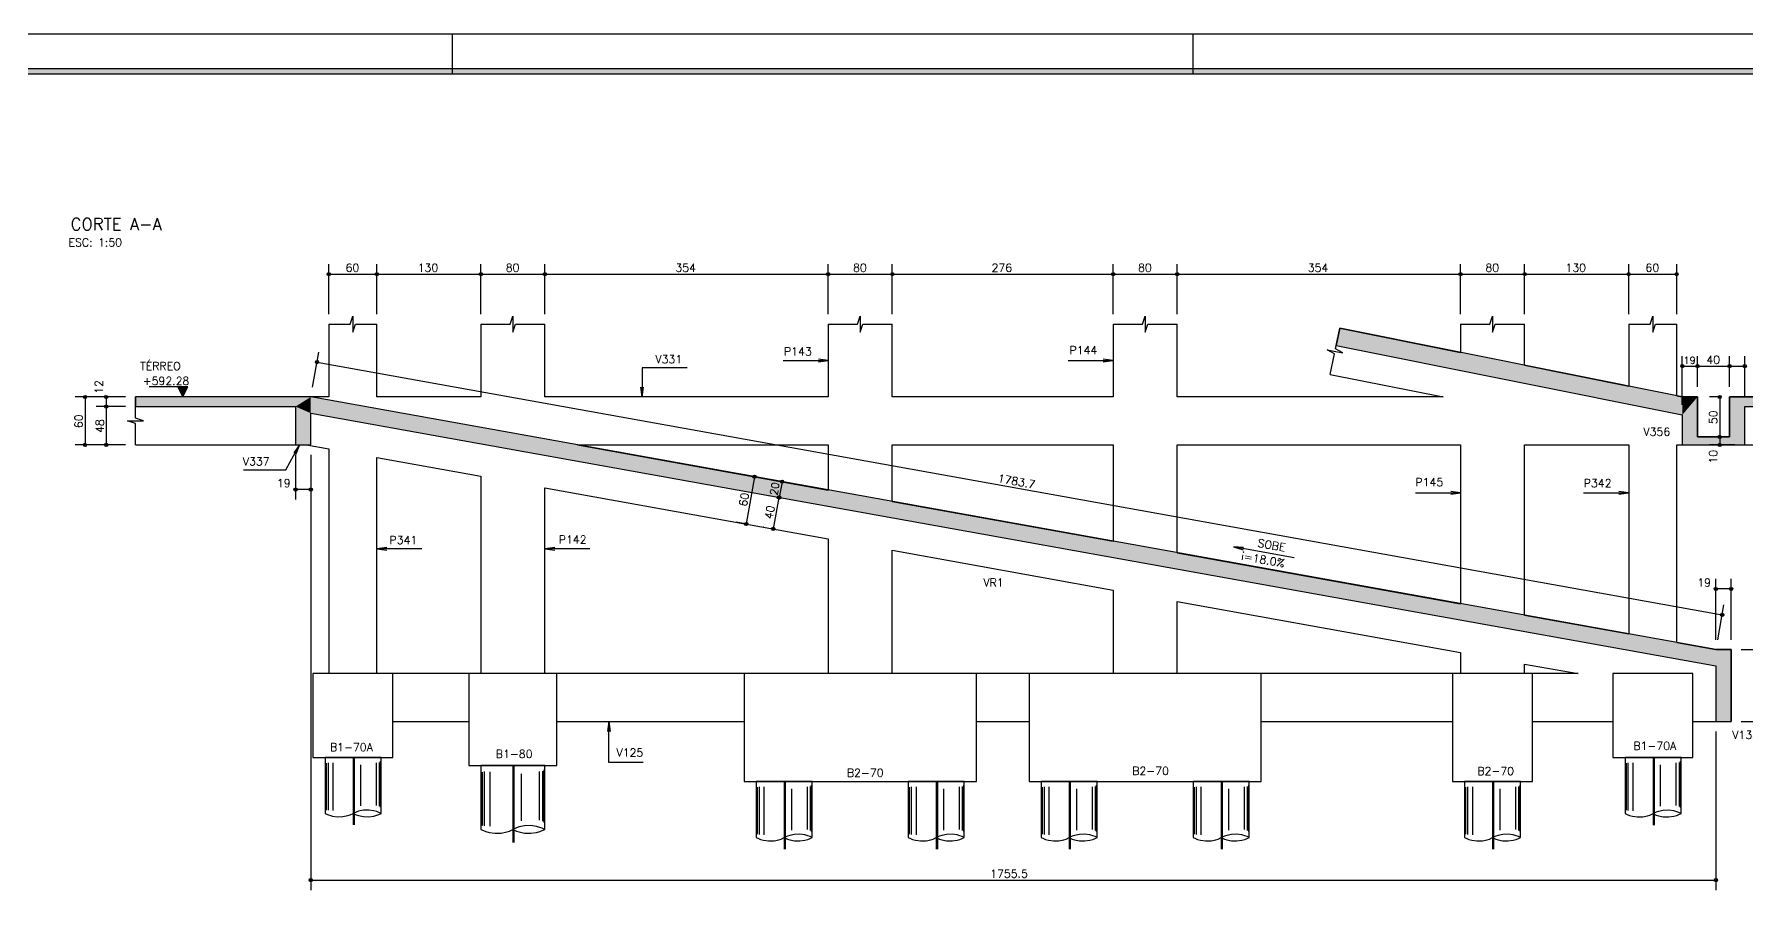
# Model space of a CAD drawing. Extents: x 0 to 119, y 0 to 84.
# Drawn here: x 52.95 to 95.74, y 62 to 84.1 of the extents above; entities that cross this region are included whole.
import ezdxf

# ---------------------------------------------------------------- set-up
doc = ezdxf.new("R2010")
doc.units = 0
doc.header["$LTSCALE"] = 100
doc.header["$MEASUREMENT"] = 0
doc.linetypes.add('ESTILO_TQS_0002', pattern=[0.3, 0.2, -0.1])
doc.linetypes.add('ESTILO_TQS_0003', pattern=[2.05, 1.5, -0.2, 0.15, -0.2])
for name, color, linetype in [('1', 1, 'CONTINUOUS'), ('2', 2, 'CONTINUOUS'), ('3', 3, 'CONTINUOUS'), ('4', 4, 'CONTINUOUS'), ('6', 6, 'CONTINUOUS')]:
    doc.layers.add(name, color=color, linetype=linetype)
doc.styles.get("Standard").update_dxf_attribs({"font": 'ROMANS.SHX'})

msp = doc.modelspace()

# ---------------------------------------------------------------- linework, layer by layer
at = {"layer": '1', "linetype": 'ESTILO_TQS_0002'}
for p, q in [((61.621071, 66.009023), (60.224489, 66.009023)), ((60.224489, 66.009023), (60.224489, 64.612441)), ((61.606308, 64.76647), (61.606308, 65.919811)), ((61.621071, 64.612441), (61.621071, 66.009023)), ((94.10278, 66.009023), (92.70278, 66.009023)), ((92.70278, 66.009023), (92.70278, 64.609023)), ((94.087981, 64.76343), (94.087981, 65.919593)), ((94.10278, 64.609023), (94.10278, 66.009023)), ((60.257384, 64.69848), (60.257384, 65.869314)), ((60.304129, 64.69168), (60.304129, 65.880133)), ((60.425663, 64.684882), (60.425665, 65.876527)), ((61.112812, 64.800467), (61.11281, 65.826028)), ((61.503292, 64.814065), (61.503292, 65.880133)), ((61.578515, 64.793668), (61.578515, 65.887348)), ((65.712577, 65.809023), (64.116483, 65.809023)), ((64.116483, 65.809023), (64.116483, 64.212929)), ((64.154077, 64.31126), (64.154077, 65.649356)), ((64.2075, 64.303489), (64.2075, 65.66172)), ((64.346397, 64.295719), (64.346398, 65.657599)), ((65.131709, 64.427816), (65.131708, 65.599885)), ((65.577972, 64.443357), (65.577972, 65.66172)), ((65.663941, 64.420046), (65.663941, 65.669965)), ((65.695705, 64.388962), (65.695705, 65.707066)), ((65.712577, 64.212929), (65.712577, 65.809023)), ((92.735756, 64.695274), (92.735756, 65.868972)), ((92.782615, 64.688457), (92.782615, 65.879818)), ((92.904447, 64.681642), (92.904449, 65.876203)), ((93.593277, 64.79751), (93.593275, 65.82558)), ((93.984713, 64.811142), (93.984713, 65.879818)), ((94.060119, 64.790694), (94.060119, 65.88705)), ((72.39453, 65.409023), (70.99453, 65.409023)), ((70.99453, 65.409023), (70.99453, 64.009023)), ((71.027506, 64.095274), (71.027506, 65.268972)), ((71.074365, 64.088457), (71.074365, 65.279818)), ((71.196198, 64.081642), (71.196199, 65.276203)), ((71.885027, 64.19751), (71.885026, 65.22558)), ((72.276463, 64.211142), (72.276463, 65.279818)), ((72.35187, 64.190694), (72.35187, 65.28705)), ((72.379731, 64.16343), (72.379731, 65.319593)), ((72.39453, 64.009023), (72.39453, 65.409023)), ((76.19453, 65.409023), (74.79453, 65.409023)), ((74.79453, 65.409023), (74.79453, 64.009023)), ((74.827506, 64.095274), (74.827506, 65.268972)), ((74.874365, 64.088457), (74.874365, 65.279818)), ((74.996198, 64.081642), (74.996199, 65.276203)), ((75.685027, 64.19751), (75.685026, 65.22558)), ((76.076463, 64.211142), (76.076463, 65.279818)), ((76.15187, 64.190694), (76.15187, 65.28705)), ((76.179731, 64.16343), (76.179731, 65.319593)), ((76.19453, 64.009023), (76.19453, 65.409023)), ((79.51453, 65.409023), (78.11453, 65.409023)), ((78.11453, 65.409023), (78.11453, 64.009023)), ((78.147506, 64.095274), (78.147506, 65.268972)), ((78.194365, 64.088457), (78.194365, 65.279818)), ((78.316198, 64.081642), (78.316199, 65.276203)), ((79.005027, 64.19751), (79.005026, 65.22558)), ((79.396463, 64.211142), (79.396463, 65.279818)), ((79.47187, 64.190694), (79.47187, 65.28705)), ((79.499731, 64.16343), (79.499731, 65.319593)), ((79.51453, 64.009023), (79.51453, 65.409023)), ((83.31453, 65.409023), (81.91453, 65.409023)), ((81.91453, 65.409023), (81.91453, 64.009023)), ((81.947506, 64.095274), (81.947506, 65.268972)), ((81.994365, 64.088457), (81.994365, 65.279818)), ((82.116198, 64.081642), (82.116199, 65.276203)), ((82.805027, 64.19751), (82.805026, 65.22558)), ((83.196463, 64.211142), (83.196463, 65.279818)), ((83.27187, 64.190694), (83.27187, 65.28705)), ((83.299731, 64.16343), (83.299731, 65.319593)), ((83.31453, 64.009023), (83.31453, 65.409023)), ((90.09453, 65.409023), (88.69453, 65.409023)), ((88.69453, 65.409023), (88.69453, 64.009023)), ((88.727506, 64.095274), (88.727506, 65.268972)), ((88.774365, 64.088457), (88.774365, 65.279818)), ((88.896198, 64.081642), (88.896199, 65.276203)), ((89.585027, 64.19751), (89.585026, 65.22558)), ((89.976463, 64.211142), (89.976463, 65.279818)), ((90.05187, 64.190694), (90.05187, 65.28705)), ((90.079731, 64.16343), (90.079731, 65.319593)), ((90.09453, 64.009023), (90.09453, 65.409023))]:
    msp.add_line(p, q, dxfattribs=at)
at = {"layer": '1', "linetype": 'ESTILO_TQS_0003'}
for p, q in [((60.92278, 66.009023), (60.92278, 64.327236)), ((60.93578, 66.009023), (60.93578, 64.327236)), ((60.94878, 66.009023), (60.94878, 64.327236)), ((93.40278, 66.009023), (93.40278, 64.323121)), ((93.41578, 66.009023), (93.41578, 64.323121)), ((93.42878, 66.009023), (93.42878, 64.323121)), ((64.91453, 65.809023), (64.91453, 63.886981)), ((64.92753, 65.809023), (64.92753, 63.886981)), ((64.94053, 65.809023), (64.94053, 63.886981)), ((71.69453, 65.409023), (71.69453, 63.723121)), ((71.70753, 65.409023), (71.70753, 63.723121)), ((71.72053, 65.409023), (71.72053, 63.723121)), ((75.49453, 65.409023), (75.49453, 63.723121)), ((75.50753, 65.409023), (75.50753, 63.723121)), ((75.52053, 65.409023), (75.52053, 63.723121)), ((78.81453, 65.409023), (78.81453, 63.723121)), ((78.82753, 65.409023), (78.82753, 63.723121)), ((78.84053, 65.409023), (78.84053, 63.723121)), ((82.61453, 65.409023), (82.61453, 63.723121)), ((82.62753, 65.409023), (82.62753, 63.723121)), ((82.64053, 65.409023), (82.64053, 63.723121)), ((89.39453, 65.409023), (89.39453, 63.723121)), ((89.40753, 65.409023), (89.40753, 63.723121)), ((89.42053, 65.409023), (89.42053, 63.723121))]:
    msp.add_line(p, q, dxfattribs=at)
at = {"layer": '1', "linetype": 'ESTILO_TQS_0002'}
for points in [[(60.224489, 64.612441), (60.279112, 64.586822), (60.332518, 64.566651), (60.406972, 64.545845), (60.53123, 64.528495), (60.667925, 64.533192), (60.787246, 64.558008), (60.845148, 64.577568), (60.922779, 64.612441)], [(61.621071, 64.612439), (61.566447, 64.63806), (61.513042, 64.658229), (61.438589, 64.679037), (61.314329, 64.696385), (61.177636, 64.691687), (61.058313, 64.666873), (61.000411, 64.647313), (60.92278, 64.612439)], [(60.92278, 64.612442), (61.000411, 64.577568), (61.058313, 64.558009), (61.177636, 64.533193), (61.314329, 64.528496), (61.438589, 64.545845), (61.513042, 64.566652), (61.566447, 64.586822), (61.621071, 64.612442)], [(94.10278, 64.609022), (94.048022, 64.634706), (93.994486, 64.654924), (93.919851, 64.675783), (93.795287, 64.693174), (93.658259, 64.688464), (93.538645, 64.663589), (93.480601, 64.643982), (93.40278, 64.609022)], [(64.116483, 64.212929), (64.178909, 64.18365), (64.239945, 64.160598), (64.325035, 64.136819), (64.467044, 64.116991), (64.623267, 64.122359), (64.759634, 64.15072), (64.825808, 64.173075), (64.914528, 64.212929)], [(65.712577, 64.212927), (65.650149, 64.242208), (65.589115, 64.265259), (65.504025, 64.289039), (65.362015, 64.308866), (65.205794, 64.303496), (65.069425, 64.275137), (65.003251, 64.252783), (64.91453, 64.212927)], [(64.91453, 64.21293), (65.003251, 64.173075), (65.069425, 64.150721), (65.205794, 64.12236), (65.362015, 64.116993), (65.504025, 64.136819), (65.589115, 64.160599), (65.650149, 64.18365), (65.712577, 64.21293)], [(92.70278, 64.609023), (92.757537, 64.583342), (92.811074, 64.563122), (92.88571, 64.542265), (93.010272, 64.524873), (93.147301, 64.529581), (93.266914, 64.554457), (93.324958, 64.574066), (93.402779, 64.609023)], [(93.40278, 64.609025), (93.480601, 64.574066), (93.538645, 64.554459), (93.658259, 64.529582), (93.795287, 64.524874), (93.919851, 64.542265), (93.994486, 64.563123), (94.048022, 64.583342), (94.10278, 64.609025)], [(70.99453, 64.009023), (71.049287, 63.983342), (71.102825, 63.963122), (71.17746, 63.942265), (71.302022, 63.924873), (71.439052, 63.929581), (71.558665, 63.954457), (71.616709, 63.974066), (71.694529, 64.009023)], [(72.39453, 64.009022), (72.339772, 64.034706), (72.286236, 64.054924), (72.211601, 64.075783), (72.087037, 64.093174), (71.95001, 64.088464), (71.830395, 64.063589), (71.772351, 64.043982), (71.69453, 64.009022)], [(71.69453, 64.009025), (71.772351, 63.974066), (71.830395, 63.954459), (71.95001, 63.929582), (72.087037, 63.924874), (72.211601, 63.942265), (72.286236, 63.963123), (72.339772, 63.983342), (72.39453, 64.009025)], [(74.79453, 64.009023), (74.849287, 63.983342), (74.902825, 63.963122), (74.97746, 63.942265), (75.102022, 63.924873), (75.239052, 63.929581), (75.358665, 63.954457), (75.416709, 63.974066), (75.494529, 64.009023)], [(76.19453, 64.009022), (76.139772, 64.034706), (76.086236, 64.054924), (76.011601, 64.075783), (75.887037, 64.093174), (75.75001, 64.088464), (75.630395, 64.063589), (75.572351, 64.043982), (75.49453, 64.009022)], [(75.49453, 64.009025), (75.572351, 63.974066), (75.630395, 63.954459), (75.75001, 63.929582), (75.887037, 63.924874), (76.011601, 63.942265), (76.086236, 63.963123), (76.139772, 63.983342), (76.19453, 64.009025)], [(78.11453, 64.009023), (78.169287, 63.983342), (78.222825, 63.963122), (78.29746, 63.942265), (78.422022, 63.924873), (78.559052, 63.929581), (78.678665, 63.954457), (78.736709, 63.974066), (78.814529, 64.009023)], [(79.51453, 64.009022), (79.459772, 64.034706), (79.406236, 64.054924), (79.331601, 64.075783), (79.207037, 64.093174), (79.07001, 64.088464), (78.950395, 64.063589), (78.892351, 64.043982), (78.81453, 64.009022)], [(78.81453, 64.009025), (78.892351, 63.974066), (78.950395, 63.954459), (79.07001, 63.929582), (79.207037, 63.924874), (79.331601, 63.942265), (79.406236, 63.963123), (79.459772, 63.983342), (79.51453, 64.009025)], [(81.91453, 64.009023), (81.969287, 63.983342), (82.022825, 63.963122), (82.09746, 63.942265), (82.222022, 63.924873), (82.359052, 63.929581), (82.478665, 63.954457), (82.536709, 63.974066), (82.614529, 64.009023)], [(83.31453, 64.009022), (83.259772, 64.034706), (83.206236, 64.054924), (83.131601, 64.075783), (83.007037, 64.093174), (82.87001, 64.088464), (82.750395, 64.063589), (82.692351, 64.043982), (82.61453, 64.009022)], [(82.61453, 64.009025), (82.692351, 63.974066), (82.750395, 63.954459), (82.87001, 63.929582), (83.007037, 63.924874), (83.131601, 63.942265), (83.206236, 63.963123), (83.259772, 63.983342), (83.31453, 64.009025)], [(88.69453, 64.009023), (88.749287, 63.983342), (88.802825, 63.963122), (88.87746, 63.942265), (89.002022, 63.924873), (89.139052, 63.929581), (89.258665, 63.954457), (89.316709, 63.974066), (89.394529, 64.009023)], [(90.09453, 64.009022), (90.039772, 64.034706), (89.986236, 64.054924), (89.911601, 64.075783), (89.787037, 64.093174), (89.65001, 64.088464), (89.530395, 64.063589), (89.472351, 64.043982), (89.39453, 64.009022)], [(89.39453, 64.009025), (89.472351, 63.974066), (89.530395, 63.954459), (89.65001, 63.929582), (89.787037, 63.924874), (89.911601, 63.942265), (89.986236, 63.963123), (90.039772, 63.983342), (90.09453, 64.009025)]]:
    msp.add_lwpolyline(points, dxfattribs=at)
at = {"layer": '2', "linetype": 'Continuous'}
for p, q in [((63.400081, 84.099962), (63.400081, 83.099962)), ((81.900081, 84.099962), (81.900081, 83.099962)), ((60.31453, 77.101444), (60.31453, 78.349875)), ((61.51453, 77.101444), (61.51453, 78.349875)), ((61.51453, 77.101444), (61.51453, 78.349875)), ((64.11453, 77.101444), (64.11453, 78.349875)), ((64.11453, 77.101444), (64.11453, 78.349875)), ((65.71453, 77.101444), (65.71453, 78.349875)), ((65.71453, 77.101444), (65.71453, 78.349875)), ((72.79453, 77.101444), (72.79453, 78.349875)), ((72.79453, 77.101444), (72.79453, 78.349875)), ((74.39453, 77.101444), (74.39453, 78.349875)), ((74.39453, 77.101444), (74.39453, 78.349875)), ((79.91453, 77.101444), (79.91453, 78.349875)), ((79.91453, 77.101444), (79.91453, 78.349875)), ((81.51453, 77.101444), (81.51453, 78.349875)), ((81.51453, 77.101444), (81.51453, 78.349875)), ((88.59453, 77.101444), (88.59453, 78.349875)), ((88.59453, 77.101444), (88.59453, 78.349875)), ((90.19453, 77.101444), (90.19453, 78.349875)), ((90.19453, 77.101444), (90.19453, 78.349875)), ((92.79453, 77.101444), (92.79453, 78.349875)), ((92.79453, 77.101444), (92.79453, 78.349875)), ((93.99453, 77.101444), (93.99453, 78.349875)), ((60.31453, 78.099875), (61.51453, 78.099875)), ((61.51453, 78.099875), (64.11453, 78.099875)), ((64.11453, 78.099875), (65.71453, 78.099875)), ((65.71453, 78.099875), (72.79453, 78.099875)), ((72.79453, 78.099875), (74.39453, 78.099875)), ((74.39453, 78.099875), (79.91453, 78.099875)), ((79.91453, 78.099875), (81.51453, 78.099875)), ((81.51453, 78.099875), (88.59453, 78.099875)), ((88.59453, 78.099875), (90.19453, 78.099875)), ((90.19453, 78.099875), (92.79453, 78.099875)), ((92.79453, 78.099875), (93.99453, 78.099875)), ((60.31453, 76.851444), (60.31453, 75.028994)), ((60.31453, 76.851444), (60.31453, 76.851444)), ((61.51453, 75.028994), (61.51453, 76.851444)), ((61.51453, 76.851444), (61.51453, 76.851444)), ((61.51453, 76.851444), (61.51453, 76.851444)), ((64.11453, 76.851444), (64.11453, 75.028994)), ((64.11453, 76.851444), (64.11453, 76.851444)), ((64.11453, 76.851444), (64.11453, 76.851444)), ((65.71453, 75.028994), (65.71453, 76.851444)), ((65.71453, 76.851444), (65.71453, 76.851444)), ((65.71453, 76.851444), (65.71453, 76.851444)), ((72.79453, 76.851444), (72.79453, 75.028994)), ((72.79453, 76.851444), (72.79453, 76.851444)), ((72.79453, 76.851444), (72.79453, 76.851444)), ((74.39453, 75.028994), (74.39453, 76.851444)), ((74.39453, 76.851444), (74.39453, 76.851444)), ((74.39453, 76.851444), (74.39453, 76.851444)), ((79.91453, 76.851444), (79.91453, 75.028994)), ((79.91453, 76.851444), (79.91453, 76.851444)), ((79.91453, 76.851444), (79.91453, 76.851444)), ((81.51453, 75.028994), (81.51453, 76.851444)), ((81.51453, 76.851444), (81.51453, 76.851444)), ((81.51453, 76.851444), (81.51453, 76.851444)), ((85.487141, 76.31525), (85.573706, 76.746716)), ((85.576693, 76.746117), (88.59453, 76.140607)), ((88.59453, 76.851444), (88.59453, 76.140607)), ((88.59453, 76.851444), (88.59453, 76.851444)), ((88.59453, 76.851444), (88.59453, 76.851444)), ((90.19453, 75.819599), (90.19453, 76.851444)), ((90.19453, 76.851444), (90.19453, 76.851444)), ((90.19453, 76.851444), (90.19453, 76.851444)), ((92.79453, 76.851444), (92.79453, 75.297929)), ((92.79453, 76.851444), (92.79453, 76.851444)), ((92.79453, 76.851444), (92.79453, 76.851444)), ((93.99453, 75.057157), (93.99453, 76.851444)), ((93.99453, 76.851444), (93.99453, 76.851444)), ((59.90882, 75.275113), (60.065709, 76.146689)), ((60.021419, 75.900644), (95.131419, 69.580644)), ((90.19453, 75.819599), (92.79453, 75.297929)), ((94.13453, 74.830225), (94.13453, 76.049802)), ((94.13453, 75.799802), (94.51453, 75.799802)), ((94.51453, 75.279067), (94.51453, 76.049802)), ((94.51453, 75.799802), (95.31453, 75.799802)), ((95.31453, 75.279067), (95.31453, 76.049802)), ((95.31453, 75.279067), (95.31453, 76.049802)), ((95.31453, 75.799802), (95.69453, 75.799802)), ((95.69453, 75.039067), (95.69453, 76.049802)), ((85.337591, 75.594395), (88.155435, 75.029067)), ((55.23453, 75.029067), (53.973703, 75.029067)), ((54.223703, 75.029067), (54.223703, 73.829067)), ((55.23453, 75.029067), (54.504147, 75.029067)), ((54.754147, 75.029067), (54.754147, 74.789067)), ((55.48453, 75.029067), (55.48453, 75.029067)), ((55.48453, 75.029067), (55.48453, 75.029067)), ((60.31453, 75.028994), (55.48453, 75.028994)), ((56.789828, 75.279068), (55.829828, 75.279068)), ((56.664828, 75.029067), (56.539827, 75.279068)), ((56.550975, 75.256771), (56.77868, 75.256771)), ((56.562123, 75.234476), (56.767532, 75.234476)), ((56.573271, 75.21218), (56.756385, 75.21218)), ((56.584419, 75.189884), (56.745237, 75.189884)), ((56.595567, 75.167589), (56.734089, 75.167588)), ((56.606715, 75.145293), (56.722941, 75.145293)), ((56.617863, 75.122997), (56.711793, 75.122997)), ((56.629011, 75.100701), (56.700645, 75.100701)), ((56.640159, 75.078405), (56.689497, 75.078405)), ((56.651306, 75.05611), (56.678349, 75.05611)), ((56.664828, 75.029067), (56.789828, 75.279068)), ((59.86453, 75.029067), (59.86453, 75.029067)), ((64.11453, 75.028994), (61.51453, 75.028994)), ((72.79453, 75.029067), (65.71453, 75.029067)), ((72.79453, 75.028994), (72.79502, 75.028994)), ((79.91453, 75.029067), (74.39453, 75.029067)), ((79.91453, 75.028994), (79.91502, 75.028994)), ((88.155435, 75.029067), (81.51453, 75.029067)), ((93.99453, 75.057157), (94.13453, 75.029067)), ((94.13453, 75.029067), (94.51453, 75.029067)), ((94.51453, 75.029067), (94.51453, 74.029067)), ((94.51453, 75.029067), (94.51453, 75.029067)), ((94.51453, 75.029067), (94.51453, 75.029067)), ((95.06453, 75.029067), (94.817865, 75.029067)), ((95.067865, 75.029067), (95.067865, 74.029067)), ((95.31453, 74.029067), (95.31453, 75.029067)), ((95.31453, 75.029067), (97.728333, 75.029067)), ((95.31453, 75.029067), (95.31453, 75.029067)), ((95.31453, 75.029067), (95.31453, 75.029067)), ((95.31453, 75.029067), (95.31453, 75.029067)), ((55.23453, 74.789067), (54.504147, 74.789067)), ((55.23453, 74.789067), (54.504147, 74.789067)), ((54.754147, 74.789067), (54.754147, 73.829067)), ((55.48453, 74.789067), (55.48453, 74.789067)), ((55.48453, 74.789067), (55.48453, 74.789067)), ((94.13453, 74.580225), (94.13453, 74.580225)), ((95.69453, 74.789067), (95.69453, 74.789067)), ((94.51453, 74.029067), (95.31453, 74.029067)), ((95.06453, 74.029067), (94.817865, 74.029067)), ((95.06453, 74.029067), (94.817865, 74.029067)), ((95.067865, 74.029067), (95.067865, 73.829067)), ((95.31453, 74.029067), (95.31453, 74.029067)), ((95.31453, 74.029067), (95.31453, 74.029067)), ((55.23453, 73.829067), (53.973703, 73.829067)), ((55.23453, 73.829067), (54.504147, 73.829067)), ((55.48453, 73.829067), (59.86453, 73.829067)), ((55.48453, 73.829067), (55.48453, 73.829067)), ((55.48453, 73.829067), (55.48453, 73.829067)), ((59.48453, 73.829067), (59.48453, 73.829067)), ((59.757386, 73.829067), (60.31453, 73.728777)), ((59.86453, 73.829067), (59.86453, 73.829067)), ((59.86453, 73.829067), (59.86453, 73.829067)), ((60.31453, 73.728777), (60.31453, 68.708999)), ((66.530986, 73.829067), (72.79453, 73.829067)), ((66.530986, 73.829067), (72.79453, 72.701593)), ((72.79453, 73.829067), (72.79453, 72.701593)), ((74.39453, 72.413555), (74.39453, 73.829067)), ((74.39453, 73.829067), (79.91453, 73.829067)), ((79.91453, 73.829067), (79.91453, 72.629043)), ((81.51453, 72.629043), (81.51453, 73.829067)), ((81.51453, 73.829067), (88.59453, 73.829067)), ((88.59453, 73.829067), (88.59453, 72.629043)), ((90.19453, 72.629043), (90.19453, 73.829067)), ((90.19453, 73.829067), (92.79453, 73.829067)), ((92.79453, 73.829067), (92.79453, 72.629043)), ((93.99453, 72.629043), (93.99453, 73.829067)), ((93.99453, 73.829067), (97.728333, 73.829067)), ((95.44453, 73.829067), (94.817865, 73.829067)), ((95.69453, 73.829067), (95.69453, 73.829067)), ((59.48453, 73.579067), (59.48453, 72.462474)), ((59.86453, 73.579067), (59.86453, 62.696971)), ((59.86453, 73.579067), (59.86453, 72.462474)), ((61.51453, 68.108999), (61.51453, 73.512773)), ((61.51453, 73.512773), (64.11453, 73.044757)), ((64.11453, 73.044759), (64.11453, 68.708999)), ((65.71453, 72.75675), (72.79453, 71.482306)), ((65.71453, 68.708999), (65.71453, 72.756748)), ((71.393647, 72.953763), (70.707464, 73.077284)), ((70.95351, 73.032993), (70.740913, 71.851976)), ((71.639692, 72.909471), (71.568828, 72.515808)), ((71.639692, 72.909472), (71.639692, 72.909472)), ((71.639692, 72.909471), (71.639692, 72.909471)), ((59.86453, 72.712474), (59.48453, 72.712474)), ((71.322783, 72.560099), (71.315808, 72.561354)), ((71.561854, 72.517063), (71.42012, 71.729709)), ((71.568828, 72.515808), (71.568828, 72.515808)), ((71.568828, 72.515808), (71.568828, 72.515808)), ((74.39453, 72.413555), (79.91453, 71.419623)), ((79.91453, 72.629043), (79.91453, 71.419953)), ((81.51453, 71.131898), (81.51453, 72.629043)), ((88.59453, 72.629043), (88.59453, 69.857501)), ((90.19453, 69.569488), (90.19453, 72.629043)), ((92.79453, 72.629043), (92.79453, 69.10148)), ((93.99453, 68.885473), (93.99453, 72.629043)), ((70.768427, 71.847024), (70.494867, 71.896268)), ((71.014472, 71.802732), (71.014472, 71.802732)), ((71.181049, 71.772744), (71.174075, 71.774)), ((71.427095, 71.728453), (71.427095, 71.728453)), ((72.79453, 71.482309), (72.79453, 68.708999)), ((74.39453, 71.1943), (79.91453, 70.200661)), ((74.39453, 68.708999), (74.39453, 71.194299)), ((79.91453, 71.419953), (79.91453, 71.419623)), ((81.51453, 71.131898), (88.59453, 69.857501)), ((79.91453, 70.200667), (79.91453, 68.708999)), ((94.97453, 68.959067), (94.97453, 70.476282)), ((95.35453, 70.226282), (94.97453, 70.226282)), ((95.35453, 68.959067), (95.35453, 70.476282)), ((81.51453, 68.708999), (81.51453, 69.912659)), ((81.51453, 69.912657), (88.59453, 68.638218)), ((95.01882, 68.955113), (95.175709, 69.826689)), ((90.19453, 69.569488), (92.79453, 69.10148)), ((60.31453, 68.708999), (60.31453, 68.108999)), ((64.11453, 68.708999), (64.11453, 68.108999)), ((65.71453, 68.108999), (65.71453, 68.708999)), ((72.79453, 68.708999), (72.79453, 68.108999)), ((74.39453, 68.108999), (74.39453, 68.708999)), ((79.91453, 68.708999), (79.91453, 68.108999)), ((81.51453, 68.108999), (81.51453, 68.708999)), ((88.59453, 68.638217), (88.59453, 68.267276)), ((93.99453, 68.885476), (94.97453, 68.709067)), ((94.97453, 68.709067), (95.35453, 68.709067)), ((94.97453, 68.709067), (94.97453, 68.709067)), ((94.97453, 68.709067), (94.97453, 68.709067)), ((95.35453, 68.709067), (95.35453, 66.909023)), ((95.35453, 68.709067), (95.35453, 68.709067)), ((95.35453, 68.709067), (95.35453, 68.709067)), ((95.60453, 68.709067), (96.436621, 68.709067)), ((60.31453, 68.109023), (59.91453, 68.109023)), ((59.91453, 68.109023), (59.91453, 66.009023)), ((61.514482, 68.109023), (60.31453, 68.109023)), ((61.91453, 68.109023), (61.514482, 68.109023)), ((63.81453, 68.109023), (61.91453, 68.109023)), ((61.91453, 66.909023), (61.91453, 68.109023)), ((64.11453, 68.109023), (63.81453, 68.109023)), ((63.81453, 68.109023), (63.81453, 66.909023)), ((65.714465, 68.109023), (64.11453, 68.109023)), ((66.01453, 68.109023), (65.714465, 68.109023)), ((70.69453, 68.109023), (66.01453, 68.109023)), ((66.01453, 66.909023), (66.01453, 68.109023)), ((72.79453, 68.109023), (70.69453, 68.109023)), ((70.69453, 68.109023), (70.69453, 66.909023)), ((74.394465, 68.109023), (72.79453, 68.109023)), ((76.49453, 68.109023), (74.394465, 68.109023)), ((79.91453, 68.109023), (76.49453, 68.109023)), ((76.49453, 66.909023), (76.49453, 68.109023)), ((77.81453, 68.109023), (77.81453, 66.909023)), ((81.514465, 68.109023), (79.91453, 68.109023)), ((83.61453, 68.109023), (81.514465, 68.109023)), ((88.39453, 68.109023), (83.61453, 68.109023)), ((83.61453, 66.909023), (83.61453, 68.109023)), ((88.59453, 68.109023), (88.39453, 68.109023)), ((88.39453, 68.109023), (88.39453, 66.909023)), ((88.59453, 68.267276), (88.59453, 68.185142)), ((88.59453, 68.185142), (88.59453, 68.108999)), ((88.979412, 68.109023), (88.59453, 68.109023)), ((89.056471, 68.109023), (88.979412, 68.109023)), ((89.168844, 68.109023), (89.056471, 68.109023)), ((90.194465, 68.109023), (89.168844, 68.109023)), ((90.39453, 68.109023), (90.194465, 68.109023)), ((90.19453, 68.108999), (90.19453, 68.350209)), ((90.19453, 68.350209), (91.534403, 68.109023)), ((91.534403, 68.109023), (90.39453, 68.109023)), ((90.39453, 67.829153), (90.39453, 68.109023)), ((92.79453, 68.109023), (92.39453, 68.109023)), ((92.39453, 68.109023), (92.39453, 67.682721)), ((93.325299, 68.109023), (92.79453, 68.109023)), ((93.746862, 68.109023), (93.325299, 68.109023)), ((93.994482, 68.109023), (93.746862, 68.109023)), ((94.39453, 68.109023), (93.994482, 68.109023)), ((94.39453, 67.465538), (94.39453, 68.109023)), ((90.39453, 66.909023), (90.39453, 67.829153)), ((92.39453, 67.682721), (92.39453, 67.433609)), ((92.39453, 67.433609), (92.39453, 66.909023)), ((94.39453, 67.038065), (94.39453, 67.465538)), ((61.91453, 66.909023), (63.81453, 66.909023)), ((61.91453, 66.009023), (61.91453, 66.909023)), ((63.81453, 66.909023), (63.81453, 65.809023)), ((66.01453, 66.909023), (70.69453, 66.909023)), ((66.01453, 65.809023), (66.01453, 66.909023)), ((70.69453, 66.909023), (70.69453, 65.409023)), ((76.49453, 66.909023), (77.81453, 66.909023)), ((76.49453, 65.409023), (76.49453, 66.909023)), ((77.81453, 66.909023), (77.81453, 65.409023)), ((83.61453, 66.909023), (88.39453, 66.909023)), ((83.61453, 65.409023), (83.61453, 66.909023)), ((88.39453, 66.909023), (88.39453, 65.409023)), ((90.39453, 66.909023), (92.39453, 66.909023)), ((90.39453, 65.409023), (90.39453, 66.909023)), ((92.39453, 66.909023), (92.39453, 66.009023)), ((94.39453, 66.909023), (94.39453, 67.038065)), ((94.39453, 66.909023), (95.35453, 66.909023)), ((94.39453, 66.009023), (94.39453, 66.909023)), ((94.97453, 66.909023), (94.97453, 66.909023)), ((95.35453, 66.909023), (95.35453, 66.909023)), ((95.60453, 66.909023), (96.436621, 66.909023)), ((94.97453, 66.659023), (94.97453, 62.696971)), ((59.91453, 66.009023), (60.21453, 66.009023)), ((60.21453, 66.009023), (60.217948, 66.009023)), ((60.217948, 66.009023), (60.419556, 66.009023)), ((60.419556, 66.009023), (60.427805, 66.009023)), ((60.427805, 66.009023), (60.91453, 66.009023)), ((60.91453, 66.009023), (60.92278, 66.009023)), ((60.92278, 66.009023), (61.409505, 66.009023)), ((61.409505, 66.009023), (61.412922, 66.009023)), ((61.412922, 66.009023), (61.61453, 66.009023)), ((61.61453, 66.009023), (61.91453, 66.009023)), ((92.39453, 66.009023), (92.69453, 66.009023)), ((92.69453, 66.009023), (92.697948, 66.009023)), ((92.697948, 66.009023), (92.899556, 66.009023)), ((92.899556, 66.009023), (92.907805, 66.009023)), ((92.907805, 66.009023), (93.39453, 66.009023)), ((93.39453, 66.009023), (93.40278, 66.009023)), ((93.40278, 66.009023), (93.889505, 66.009023)), ((93.889505, 66.009023), (93.892922, 66.009023)), ((93.892922, 66.009023), (94.09453, 66.009023)), ((94.09453, 66.009023), (94.39453, 66.009023)), ((63.81453, 65.809023), (64.11453, 65.809023)), ((64.11453, 65.809023), (64.118435, 65.809023)), ((64.118435, 65.809023), (64.348845, 65.809023)), ((64.348845, 65.809023), (64.358273, 65.809023)), ((64.358273, 65.809023), (64.91453, 65.809023)), ((64.91453, 65.809023), (64.923958, 65.809023)), ((64.923958, 65.809023), (65.480215, 65.809023)), ((65.480215, 65.809023), (65.484121, 65.809023)), ((65.484121, 65.809023), (65.71453, 65.809023)), ((65.71453, 65.809023), (66.01453, 65.809023)), ((70.69453, 65.409023), (70.99453, 65.409023)), ((70.99453, 65.409023), (70.997948, 65.409023)), ((70.997948, 65.409023), (71.199556, 65.409023)), ((71.199556, 65.409023), (71.207805, 65.409023)), ((71.207805, 65.409023), (71.69453, 65.409023)), ((71.69453, 65.409023), (71.70278, 65.409023)), ((71.70278, 65.409023), (72.189505, 65.409023)), ((72.189505, 65.409023), (72.192922, 65.409023)), ((72.192922, 65.409023), (72.39453, 65.409023)), ((72.39453, 65.409023), (74.79453, 65.409023)), ((74.79453, 65.409023), (74.797948, 65.409023)), ((74.797948, 65.409023), (74.999556, 65.409023)), ((74.999556, 65.409023), (75.007805, 65.409023)), ((75.007805, 65.409023), (75.49453, 65.409023)), ((75.49453, 65.409023), (75.50278, 65.409023)), ((75.50278, 65.409023), (75.989505, 65.409023)), ((75.989505, 65.409023), (75.992922, 65.409023)), ((75.992922, 65.409023), (76.19453, 65.409023)), ((76.19453, 65.409023), (76.49453, 65.409023)), ((77.81453, 65.409023), (78.11453, 65.409023)), ((78.11453, 65.409023), (78.117948, 65.409023)), ((78.117948, 65.409023), (78.319556, 65.409023)), ((78.319556, 65.409023), (78.327805, 65.409023)), ((78.327805, 65.409023), (78.81453, 65.409023)), ((78.81453, 65.409023), (78.82278, 65.409023)), ((78.82278, 65.409023), (79.309505, 65.409023)), ((79.309505, 65.409023), (79.312922, 65.409023)), ((79.312922, 65.409023), (79.51453, 65.409023)), ((79.51453, 65.409023), (81.91453, 65.409023)), ((81.91453, 65.409023), (81.917948, 65.409023)), ((81.917948, 65.409023), (82.119556, 65.409023)), ((82.119556, 65.409023), (82.127805, 65.409023)), ((82.127805, 65.409023), (82.61453, 65.409023)), ((82.61453, 65.409023), (82.62278, 65.409023)), ((82.62278, 65.409023), (83.109505, 65.409023)), ((83.109505, 65.409023), (83.112922, 65.409023)), ((83.112922, 65.409023), (83.31453, 65.409023)), ((83.31453, 65.409023), (83.61453, 65.409023)), ((88.39453, 65.409023), (88.69453, 65.409023)), ((88.69453, 65.409023), (88.697948, 65.409023)), ((88.697948, 65.409023), (88.899556, 65.409023)), ((88.899556, 65.409023), (88.907805, 65.409023)), ((88.907805, 65.409023), (89.39453, 65.409023)), ((89.39453, 65.409023), (89.40278, 65.409023)), ((89.40278, 65.409023), (89.889505, 65.409023)), ((89.889505, 65.409023), (89.892922, 65.409023)), ((89.892922, 65.409023), (90.09453, 65.409023)), ((90.09453, 65.409023), (90.39453, 65.409023)), ((59.86453, 62.946971), (94.97453, 62.946971))]:
    msp.add_line(p, q, dxfattribs=at)
for points in [[(0.000081, -0.000038), (118.900081, -0.000038), (118.900081, 84.099962), (0.000081, 84.099962), (0.000081, -0.000038)], [(117.900081, 0.999962), (117.900081, 0.859962), (2.360081, 0.859962), (2.360081, 83.239962), (117.900081, 83.239962), (117.900081, 83.099962), (2.500081, 83.099962), (2.500081, 0.999962), (117.900081, 0.999962)], [(117.900081, 0.999962), (117.900081, 0.859962), (2.360081, 0.859962), (2.360081, 83.239962), (117.900081, 83.239962), (117.900081, 83.099962), (2.500081, 83.099962), (2.500081, 0.999962), (117.900081, 0.999962)], [(2.500081, 0.999962), (117.900081, 0.999962), (117.900081, 83.099962), (2.500081, 83.099962), (2.500081, 0.999962)], [(60.31453, 76.851444), (60.847865, 76.851444), (60.914531, 77.051444), (60.914531, 76.651445), (60.981198, 76.851444), (61.51453, 76.851444)], [(64.11453, 76.851444), (64.847864, 76.851444), (64.91453, 77.051444), (64.91453, 76.651445), (64.981197, 76.851444), (65.71453, 76.851444)], [(72.79453, 76.851444), (73.527864, 76.851444), (73.59453, 77.051444), (73.59453, 76.651445), (73.661197, 76.851444), (74.39453, 76.851444)], [(79.91453, 76.851444), (80.647864, 76.851444), (80.71453, 77.051444), (80.71453, 76.651445), (80.781197, 76.851444), (81.51453, 76.851444)], [(88.59453, 76.851444), (89.327864, 76.851444), (89.39453, 77.051444), (89.39453, 76.651445), (89.461197, 76.851444), (90.19453, 76.851444)], [(92.79453, 76.851444), (93.327864, 76.851444), (93.39453, 77.051444), (93.39453, 76.651445), (93.461197, 76.851444), (93.99453, 76.851444)], [(85.337592, 75.594403), (85.443706, 76.104955), (85.261245, 76.21056), (85.653037, 76.129946), (85.470577, 76.235552), (85.576692, 76.746109)], [(69.271596, 75.761116), (68.14629, 75.761116), (68.14629, 75.029067), (68.113658, 75.276929), (68.14629, 75.029067), (68.178921, 75.276929)], [(71.66923, 75.940219), (72.79453, 75.940219), (72.546669, 75.907588), (72.79453, 75.940219), (72.546669, 75.972851)], [(78.78923, 75.940219), (79.91453, 75.940219), (79.666669, 75.907588), (79.91453, 75.940219), (79.666669, 75.972851)], [(55.48453, 73.829067), (55.48453, 74.362402), (55.284531, 74.429068), (55.68453, 74.429068), (55.48453, 74.495735), (55.48453, 75.029067)], [(56.539827, 75.279068), (56.664828, 75.029067), (56.789828, 75.279068), (56.539827, 75.279068)], [(58.185478, 73.207422), (59.241368, 73.207422), (59.586563, 73.829067), (59.494763, 73.596532), (59.586563, 73.829067), (59.437706, 73.628215)], [(87.46923, 72.629043), (88.59453, 72.629043), (88.346669, 72.596411), (88.59453, 72.629043), (88.346669, 72.661675)], [(91.66923, 72.629043), (92.79453, 72.629043), (92.546669, 72.596411), (92.79453, 72.629043), (92.546669, 72.661675)], [(62.639831, 71.228531), (61.51453, 71.228531), (61.762392, 71.261163), (61.51453, 71.228531), (61.762392, 71.1959)], [(66.83983, 71.228531), (65.71453, 71.228531), (65.962391, 71.261163), (65.71453, 71.228531), (65.962391, 71.1959)], [(84.433802, 71.006717), (82.923978, 71.278494), (83.173699, 71.266699), (82.923978, 71.278494), (83.162137, 71.202468)], [(68.168988, 65.886394), (67.311608, 65.886394), (67.311608, 66.909023), (67.344239, 66.661162), (67.311608, 66.909023), (67.278976, 66.661162)]]:
    msp.add_lwpolyline(points, dxfattribs=at)
for centre, radius in [((60.31453, 78.099875), 0.04), ((60.31453, 78.099875), 0.02), ((61.51453, 78.099875), 0.04), ((61.51453, 78.099875), 0.04), ((61.51453, 78.099875), 0.02), ((61.51453, 78.099875), 0.02), ((64.11453, 78.099875), 0.04), ((64.11453, 78.099875), 0.04), ((64.11453, 78.099875), 0.02), ((64.11453, 78.099875), 0.02), ((65.71453, 78.099875), 0.04), ((65.71453, 78.099875), 0.04), ((65.71453, 78.099875), 0.02), ((65.71453, 78.099875), 0.02), ((72.79453, 78.099875), 0.04), ((72.79453, 78.099875), 0.04), ((72.79453, 78.099875), 0.02), ((72.79453, 78.099875), 0.02), ((74.39453, 78.099875), 0.04), ((74.39453, 78.099875), 0.04), ((74.39453, 78.099875), 0.02), ((74.39453, 78.099875), 0.02), ((79.91453, 78.099875), 0.04), ((79.91453, 78.099875), 0.04), ((79.91453, 78.099875), 0.02), ((79.91453, 78.099875), 0.02), ((81.51453, 78.099875), 0.04), ((81.51453, 78.099875), 0.04), ((81.51453, 78.099875), 0.02), ((81.51453, 78.099875), 0.02), ((88.59453, 78.099875), 0.04), ((88.59453, 78.099875), 0.04), ((88.59453, 78.099875), 0.02), ((88.59453, 78.099875), 0.02), ((90.19453, 78.099875), 0.04), ((90.19453, 78.099875), 0.04), ((90.19453, 78.099875), 0.02), ((90.19453, 78.099875), 0.02), ((92.79453, 78.099875), 0.04), ((92.79453, 78.099875), 0.04), ((92.79453, 78.099875), 0.02), ((92.79453, 78.099875), 0.02), ((93.99453, 78.099875), 0.04), ((93.99453, 78.099875), 0.02), ((60.021419, 75.900644), 0.04), ((60.021419, 75.900644), 0.02), ((94.13453, 75.799802), 0.04), ((94.13453, 75.799802), 0.02), ((94.51453, 75.799802), 0.04), ((94.51453, 75.799802), 0.04), ((94.51453, 75.799802), 0.02), ((94.51453, 75.799802), 0.02), ((95.31453, 75.799802), 0.04), ((95.31453, 75.799802), 0.04), ((95.31453, 75.799802), 0.02), ((95.31453, 75.799802), 0.02), ((95.69453, 75.799802), 0.04), ((95.69453, 75.799802), 0.02), ((54.223703, 75.029067), 0.04), ((54.223703, 75.029067), 0.02), ((54.754147, 75.029067), 0.04), ((54.754147, 75.029067), 0.02), ((95.067865, 75.029067), 0.04), ((95.067865, 75.029067), 0.02), ((54.754147, 74.789067), 0.04), ((54.754147, 74.789067), 0.04), ((54.754147, 74.789067), 0.02), ((54.754147, 74.789067), 0.02), ((95.067865, 74.029067), 0.04), ((95.067865, 74.029067), 0.04), ((95.067865, 74.029067), 0.02), ((95.067865, 74.029067), 0.02), ((54.223703, 73.829067), 0.04), ((54.223703, 73.829067), 0.02), ((54.754147, 73.829067), 0.04), ((54.754147, 73.829067), 0.02), ((95.067865, 73.829067), 0.04), ((95.067865, 73.829067), 0.02), ((59.48453, 72.712474), 0.04), ((59.86453, 72.712474), 0.04), ((70.95351, 73.032993), 0.04), ((70.95351, 73.032993), 0.02), ((71.639692, 72.909471), 0.04), ((71.639692, 72.909471), 0.02), ((59.48453, 72.712474), 0.02), ((59.86453, 72.712474), 0.02), ((71.561854, 72.517063), 0.04), ((71.568828, 72.515808), 0.04), ((71.561854, 72.517063), 0.02), ((71.568828, 72.515808), 0.02), ((70.740913, 71.851976), 0.04), ((70.740913, 71.851976), 0.02), ((71.42012, 71.729709), 0.04), ((71.42012, 71.729709), 0.02), ((94.97453, 70.226282), 0.04), ((94.97453, 70.226282), 0.02), ((95.35453, 70.226282), 0.04), ((95.35453, 70.226282), 0.02), ((95.131419, 69.580644), 0.04), ((95.131419, 69.580644), 0.02), ((59.86453, 62.946971), 0.04), ((59.86453, 62.946971), 0.02), ((94.97453, 62.946971), 0.04), ((94.97453, 62.946971), 0.02)]:
    msp.add_circle(centre, radius, dxfattribs=at)
for points in [[(2.500081, 83.099962), (2.360081, 83.239962), (117.900081, 83.239962)], [(117.900081, 83.239962), (117.900081, 83.099962), (2.500081, 83.099962)]]:
    msp.add_solid(points, dxfattribs=at)
at = {"layer": '4', "linetype": 'Continuous'}
for points in [[(85.573706, 76.746716), (85.487141, 76.31525), (94.13453, 74.580225), (94.13453, 73.829067), (95.69453, 73.829067), (95.69453, 74.789067), (97.728333, 74.789067), (97.728333, 75.029067), (95.31453, 75.029067), (95.31453, 74.029067), (94.51453, 74.029067), (94.51453, 75.029067), (94.13453, 75.029067), (85.573706, 76.746716)], [(94.97453, 68.302639), (94.97453, 66.909023), (95.35453, 66.909023), (95.35453, 68.709067), (94.97453, 68.709067), (59.86453, 75.029067), (55.48453, 75.029067), (55.48453, 74.789067), (59.48453, 74.789067), (59.48453, 73.829067), (59.86453, 73.829067), (59.86453, 74.622638), (94.97453, 68.302639)]]:
    msp.add_lwpolyline(points, dxfattribs=at)
at = {"layer": '6', "linetype": 'Continuous'}
for points in [[(85.573706, 76.746716), (85.487141, 76.31525), (94.13453, 74.580225), (94.13453, 73.829067), (95.69453, 73.829067), (95.69453, 74.789067), (97.728333, 74.789067), (97.728333, 75.029067), (95.31453, 75.029067), (95.31453, 74.029067), (94.51453, 74.029067), (94.51453, 75.029067), (94.13453, 75.029067), (85.573706, 76.746716)], [(94.97453, 68.302639), (94.97453, 66.909023), (95.35453, 66.909023), (95.35453, 68.709067), (94.97453, 68.709067), (59.86453, 75.029067), (55.48453, 75.029067), (55.48453, 74.789067), (59.48453, 74.789067), (59.48453, 73.829067), (59.86453, 73.829067), (59.86453, 74.622638), (94.97453, 68.302639)]]:
    msp.add_lwpolyline(points, dxfattribs=at)
for points in [[(94.13453, 74.580225), (85.573706, 76.746716), (85.487141, 76.31525)], [(94.13453, 74.580225), (94.13453, 75.029067), (85.573706, 76.746716)], [(55.48453, 74.789067), (59.48453, 74.789067), (55.48453, 75.029067)], [(59.48453, 74.789067), (59.86453, 75.029067), (55.48453, 75.029067)], [(59.48453, 74.789067), (59.86453, 74.622638), (59.86453, 75.029067)], [(59.86453, 74.622638), (94.97453, 68.302639), (59.86453, 75.029067)], [(59.86453, 75.029067), (94.97453, 68.302639), (94.97453, 68.709067)], [(94.13453, 74.580225), (94.51453, 74.029067), (94.51453, 75.029067)], [(94.13453, 74.580225), (94.51453, 75.029067), (94.13453, 75.029067)], [(97.728333, 75.029067), (95.31453, 75.029067), (95.69453, 74.789067)], [(95.69453, 74.789067), (95.31453, 75.029067), (95.69453, 73.829067)], [(95.31453, 75.029067), (95.31453, 74.029067), (95.69453, 73.829067)], [(97.728333, 74.789067), (97.728333, 75.029067), (95.69453, 74.789067)], [(59.48453, 73.829067), (59.86453, 73.829067), (59.48453, 74.789067)], [(59.86453, 73.829067), (59.86453, 74.622638), (59.48453, 74.789067)], [(94.13453, 74.580225), (94.13453, 73.829067), (94.51453, 74.029067)], [(94.13453, 73.829067), (95.69453, 73.829067), (94.51453, 74.029067)], [(95.69453, 73.829067), (95.31453, 74.029067), (94.51453, 74.029067)], [(94.97453, 68.302639), (95.35453, 66.909023), (94.97453, 68.709067)], [(94.97453, 68.709067), (95.35453, 66.909023), (95.35453, 68.709067)], [(94.97453, 68.302639), (94.97453, 66.909023), (95.35453, 66.909023)]]:
    msp.add_solid(points, dxfattribs=at)

# ---------------------------------------------------------------- texts
at = {"layer": '2', "linetype": 'Continuous'}
for s, height, p in [('ESC: 1:50', 0.2, (53.811225, 78.794121)), ('60', 0.2, (60.73453, 78.159875)), ('130', 0.2, (62.53453, 78.159875)), ('80', 0.2, (64.73453, 78.159875)), ('354', 0.2, (68.97453, 78.159875)), ('80', 0.2, (73.41453, 78.159875)), ('276', 0.2, (76.87453, 78.159875)), ('80', 0.2, (80.53453, 78.159875)), ('354', 0.2, (84.77453, 78.159875)), ('80', 0.2, (89.21453, 78.159875)), ('130', 0.2, (91.21453, 78.159875)), ('60', 0.2, (93.21453, 78.159875)), ('TÉRREO', 0.2, (55.60302, 75.699914)), ('19', 0.18, (94.16253, 75.853802)), ('40', 0.2, (94.73453, 75.859802)), ('+592.28', 0.2, (55.664828, 75.329068)), ('19', 0.2, (59.017864, 72.772474)), ('19', 0.2, (94.507864, 70.286282)), ('1755.5', 0.2, (76.83953, 63.006971))]:
    msp.add_text(s, height=height, dxfattribs=at).set_placement(p)
for s, height, rotation, p in [('12', 0.2, 90, (54.669764, 75.107689)), ('60', 0.2, 90, (54.163703, 74.249067)), ('50', 0.2, 90, (95.007865, 74.349067)), ('48', 0.2, 90, (54.694147, 74.129067)), ('10', 0.2, 90, (95.007865, 73.362401)), ('20', 0.19, 79.795366, (71.517867, 72.554443)), ('1783.7', 0.2, 349.79571, (77.016223, 72.902446)), ('60', 0.2, 79.795366, (70.756271, 72.275962)), ('40', 0.2, 79.795366, (71.400046, 71.956863)), ('SOBE', 0.2, -10, (83.50905, 71.285031)), ('i=18.0%', 0.2, -10, (83.099841, 70.957795))]:
    msp.add_text(s, height=height, rotation=rotation, dxfattribs=at).set_placement(p)
at = {"layer": '3', "linetype": 'Continuous'}
for s, p in [('P143', (71.687219, 76.067952)), ('P144', (78.82211, 76.097735)), ('V331', (68.476018, 75.872336)), ('V356', (93.162562, 74.059079)), ('V337', (58.167289, 73.317843)), ('P145', (87.46518, 72.798221)), ('P342', (91.671328, 72.772465)), ('VR1', (76.671914, 70.285764)), ('B1-70A', (60.343807, 66.170366)), ('B1-70A', (92.911314, 66.204599)), ('V135', (95.383587, 66.475536)), ('B1-80', (64.487455, 66.002015)), ('V125', (67.50368, 66.033547)), ('B2-70', (73.260052, 65.529641)), ('B2-70', (80.388986, 65.577293)), ('B2-70', (89.012549, 65.573868))]:
    msp.add_text(s, height=0.2, dxfattribs=at).set_placement(p)
for s, p in [('P341', (61.830932, 71.351308)), ('P142', (66.061714, 71.361249))]:
    msp.add_text(s, height=0.2, rotation=360, dxfattribs=at).set_placement(p)
at = {"layer": '4', "linetype": 'Continuous'}
msp.add_text('CORTE A-A', height=0.3, dxfattribs=at).set_placement((53.865039, 79.202586))

doc.saveas('drawing.dxf')
